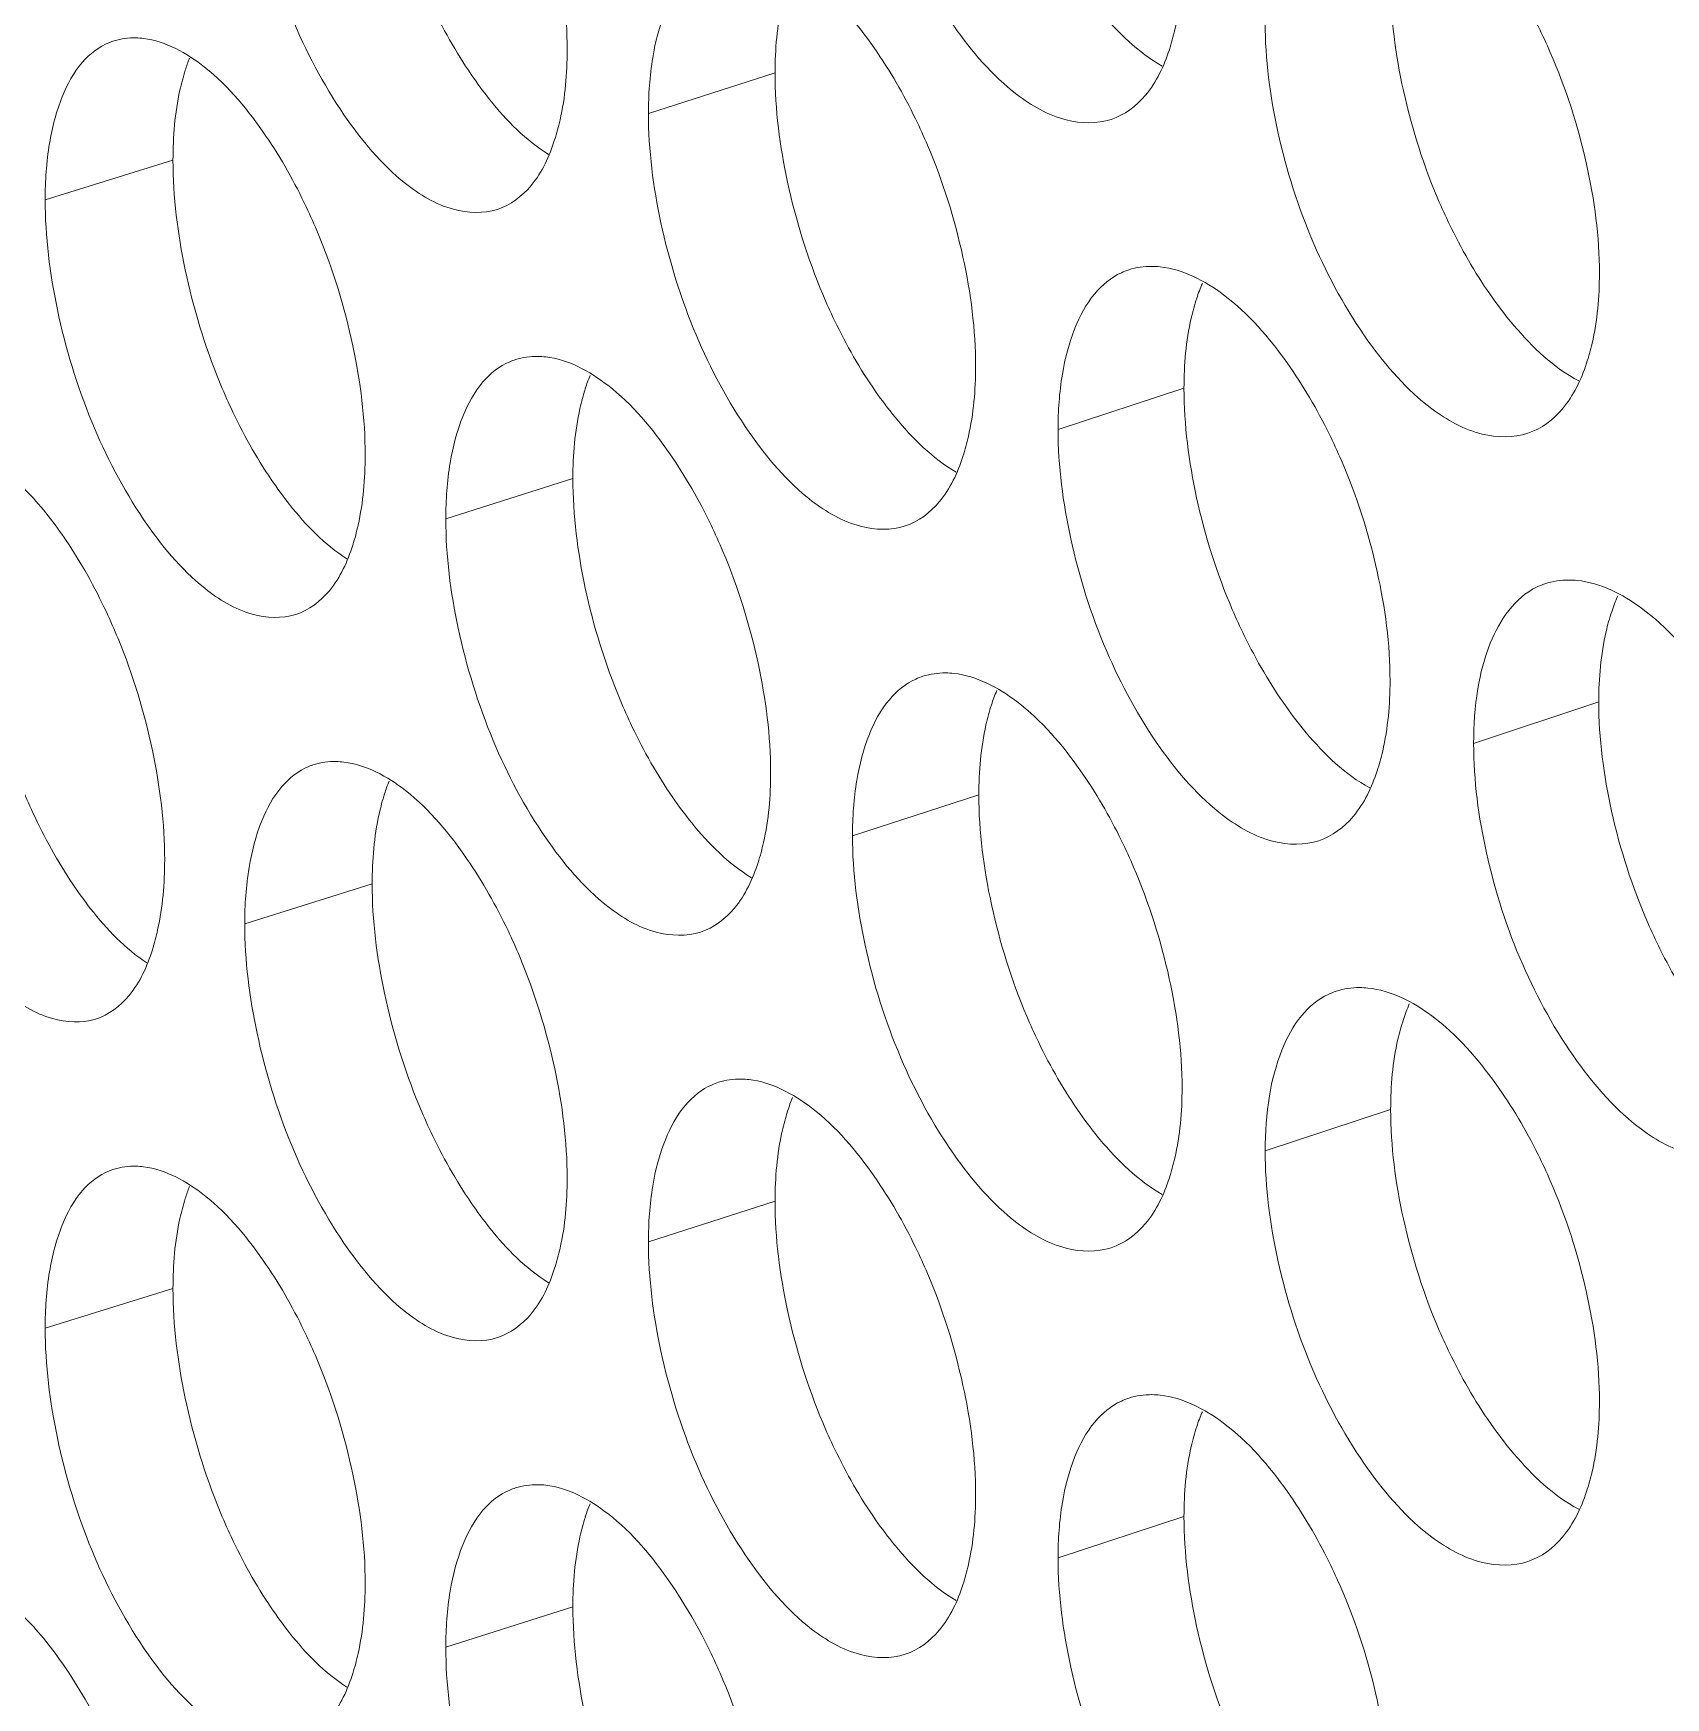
# Model space of a CAD drawing. Header units: millimetres. Extents: x 1177 to 4147, y 93 to 2194.
# Drawn here: x 2502.84 to 2514.23, y 1042.29 to 1053.9 of the extents above; entities that cross this region are included whole.
import ezdxf

# ---------------------------------------------------------------- set-up
doc = ezdxf.new("R2010")
doc.units = ezdxf.units.MM
doc.header["$LTSCALE"] = 0.1
doc.layers.get('0').update_dxf_attribs({"lineweight": 13})
doc.layers.add('标注', color=251, linetype='Continuous', lineweight=9)

# ---------------------------------------------------------------- blocks, each defined once
blk = doc.blocks.new('02')
at = {"layer": '标注'}
for p, q in [((4352.008, 1096.45), (4350.746, 1096.045)), ((4346.007, 1095.579), (4344.733, 1095.183)), ((4346.007, 1095.579), (4344.733, 1095.183)), ((4356.084, 1093.305), (4354.829, 1092.894)), ((4349.993, 1092.405), (4348.726, 1092.003)), ((4349.993, 1092.405), (4348.726, 1092.003)), ((4360.218, 1090.179), (4358.971, 1089.762)), ((4354.039, 1089.25), (4352.78, 1088.842)), ((4354.039, 1089.25), (4352.78, 1088.842)), ((4347.992, 1088.365), (4346.722, 1087.966)), ((4358.144, 1086.114), (4356.893, 1085.701)), ((4358.144, 1086.114), (4356.893, 1085.701)), ((4352.008, 1085.2), (4350.746, 1084.795)), ((4346.007, 1084.329), (4344.733, 1083.933)), ((4356.084, 1082.055), (4354.829, 1081.644)), ((4349.993, 1081.155), (4348.726, 1080.753))]:
    blk.add_line(p, q, dxfattribs=at)
for centre, radius, start, end in [((4345.609, 1096.165), 0.633, 107.3212, 111.9576), ((4345.609, 1096.165), 0.633, 107.3212, 111.9576), ((4347.904, 1095.914), 1.862, 158.5276, 162.4554), ((4347.904, 1095.914), 1.862, 158.5276, 162.4554), ((4355.745, 1093.84), 0.68, 108.1838, 114.818), ((4349.619, 1092.971), 0.651, 107.6638, 113.1281), ((4349.619, 1092.971), 0.651, 107.6638, 113.1281), ((4351.866, 1092.741), 1.837, 157.8589, 162.2429), ((4351.866, 1092.741), 1.837, 157.8589, 162.2429), ((4359.904, 1090.693), 0.699, 108.5345, 115.9025), ((4353.688, 1089.795), 0.67, 108.0096, 114.2633), ((4353.688, 1089.795), 0.67, 108.0096, 114.2633), ((4355.89, 1089.588), 1.814, 157.2003, 162.034), ((4355.89, 1089.588), 1.814, 157.2003, 162.034), ((4347.607, 1088.941), 0.642, 107.4921, 112.5473), ((4349.877, 1088.7), 1.849, 158.192, 162.3487), ((4357.817, 1086.639), 0.689, 108.3587, 115.3644), ((4357.817, 1086.639), 0.689, 108.3587, 115.3644), ((4351.646, 1085.756), 0.661, 107.8363, 113.7), ((4353.87, 1085.537), 1.825, 157.5283, 162.138), ((4345.609, 1084.915), 0.633, 107.3212, 111.9576), ((4347.904, 1084.664), 1.862, 158.5276, 162.4554), ((4355.745, 1082.59), 0.68, 108.1838, 114.818), ((4349.619, 1081.721), 0.651, 107.6638, 113.1281), ((4351.866, 1081.491), 1.837, 157.8589, 162.2429)]:
    blk.add_arc(centre, radius, start, end, dxfattribs=at)
for points, knots in [([(4352.78, 1100.092), (4352.78, 1099.726), (4352.879, 1098.97), (4353.217, 1097.892), (4353.725, 1096.948), (4354.173, 1096.423), (4354.418, 1096.235)], [0, 0, 0, 0, 0.255445, 0.527438, 0.784592, 1, 1, 1, 1]), ([(4346.722, 1099.216), (4346.722, 1098.849), (4346.819, 1098.093), (4347.149, 1097.013), (4347.646, 1096.066), (4348.084, 1095.537), (4348.324, 1095.347)], [0, 0, 0, 0, 0.256026, 0.528509, 0.78559, 1, 1, 1, 1]), ([(4349.936, 1096.678), (4349.936, 1097.044), (4349.838, 1097.8), (4349.614, 1098.525), (4349.463, 1098.885)], [0, 0, 0, 0, 0.48436, 1, 1, 1, 1]), ([(4351.381, 1097.611), (4351.278, 1097.566), (4351.081, 1097.405), (4350.888, 1097.043), (4350.769, 1096.577), (4350.746, 1096.231), (4350.746, 1096.045)], [0, 0, 0, 0, 0.1898, 0.414696, 0.684955, 1, 1, 1, 1]), ([(4352.996, 1096.698), (4352.819, 1096.951), (4352.475, 1097.366), (4351.975, 1097.636), (4351.749, 1097.662)], [0, 0, 0, 0, 0.575082, 1, 1, 1, 1]), ([(4359.735, 1096.653), (4359.697, 1096.741), (4359.541, 1097.076), (4359.352, 1097.397), (4359.192, 1097.619)], [0, 0, 0, 0, 0.259679, 1, 1, 1, 1]), ([(4355.938, 1096.681), (4355.959, 1096.746), (4356.039, 1097.038), (4356.065, 1097.343), (4356.065, 1097.577)], [0, 0, 0, 0, 0.226657, 1, 1, 1, 1]), ([(4348.46, 1097.405), (4348.496, 1097.317), (4348.645, 1096.98), (4348.826, 1096.658), (4348.98, 1096.433)], [0, 0, 0, 0, 0.260232, 1, 1, 1, 1]), ([(4352.133, 1097.347), (4352.112, 1097.282), (4352.034, 1096.989), (4352.008, 1096.684), (4352.008, 1096.45)], [0, 0, 0, 0, 0.226307, 1, 1, 1, 1]), ([(4355.048, 1097.325), (4355.111, 1097.236), (4355.343, 1096.931), (4355.627, 1096.654), (4355.867, 1096.517)], [0, 0, 0, 0, 0.282202, 1, 1, 1, 1]), ([(4358.144, 1097.364), (4358.144, 1096.998), (4358.244, 1096.243), (4358.474, 1095.519), (4358.629, 1095.161)], [0, 0, 0, 0, 0.484339, 1, 1, 1, 1]), ([(4356.893, 1096.951), (4356.893, 1096.585), (4356.993, 1095.829), (4357.336, 1094.751), (4357.852, 1093.809), (4358.306, 1093.287), (4358.554, 1093.101)], [0, 0, 0, 0, 0.255058, 0.526721, 0.783925, 1, 1, 1, 1]), ([(4345.714, 1096.793), (4345.689, 1096.796), (4345.59, 1096.804), (4345.49, 1096.791), (4345.421, 1096.769)], [0, 0, 0, 0, 0.259055, 1, 1, 1, 1]), ([(4345.714, 1096.793), (4345.689, 1096.796), (4345.59, 1096.804), (4345.49, 1096.791), (4345.421, 1096.769)], [0, 0, 0, 0, 0.259055, 1, 1, 1, 1]), ([(4346.933, 1095.82), (4346.761, 1096.073), (4346.426, 1096.489), (4345.936, 1096.765), (4345.714, 1096.793)], [0, 0, 0, 0, 0.577332, 1, 1, 1, 1]), ([(4346.933, 1095.82), (4346.761, 1096.073), (4346.426, 1096.489), (4345.936, 1096.765), (4345.714, 1096.793)], [0, 0, 0, 0, 0.577332, 1, 1, 1, 1]), ([(4345.373, 1096.752), (4345.27, 1096.71), (4345.069, 1096.554), (4344.876, 1096.191), (4344.756, 1095.722), (4344.733, 1095.371), (4344.733, 1095.183)], [0, 0, 0, 0, 0.187225, 0.410841, 0.682034, 1, 1, 1, 1]), ([(4345.373, 1096.752), (4345.27, 1096.71), (4345.069, 1096.554), (4344.876, 1096.191), (4344.756, 1095.722), (4344.733, 1095.371), (4344.733, 1095.183)], [0, 0, 0, 0, 0.187225, 0.410841, 0.682034, 1, 1, 1, 1]), ([(4349.811, 1095.782), (4349.832, 1095.847), (4349.911, 1096.139), (4349.936, 1096.444), (4349.936, 1096.678)], [0, 0, 0, 0, 0.226242, 1, 1, 1, 1]), ([(4353.528, 1095.728), (4353.49, 1095.816), (4353.338, 1096.152), (4353.153, 1096.474), (4352.996, 1096.698)], [0, 0, 0, 0, 0.259945, 1, 1, 1, 1]), ([(4355.359, 1095.986), (4355.492, 1096.029), (4355.754, 1096.229), (4355.884, 1096.519), (4355.938, 1096.681)], [0, 0, 0, 0, 0.449251, 1, 1, 1, 1]), ([(4360.225, 1094.451), (4360.225, 1094.817), (4360.123, 1095.572), (4359.891, 1096.296), (4359.735, 1096.653)], [0, 0, 0, 0, 0.484165, 1, 1, 1, 1]), ([(4346.129, 1096.475), (4346.108, 1096.41), (4346.031, 1096.117), (4346.007, 1095.813), (4346.007, 1095.579)], [0, 0, 0, 0, 0.225897, 1, 1, 1, 1]), ([(4346.129, 1096.475), (4346.108, 1096.41), (4346.031, 1096.117), (4346.007, 1095.813), (4346.007, 1095.579)], [0, 0, 0, 0, 0.225897, 1, 1, 1, 1]), ([(4352.008, 1096.45), (4352.008, 1096.084), (4352.107, 1095.328), (4352.332, 1094.602), (4352.483, 1094.243)], [0, 0, 0, 0, 0.484455, 1, 1, 1, 1]), ([(4348.98, 1096.433), (4349.038, 1096.347), (4349.258, 1096.049), (4349.523, 1095.778), (4349.749, 1095.637)], [0, 0, 0, 0, 0.281347, 1, 1, 1, 1]), ([(4354.418, 1096.235), (4354.565, 1096.123), (4354.861, 1095.949), (4355.217, 1095.939), (4355.359, 1095.986)], [0, 0, 0, 0, 0.552376, 1, 1, 1, 1]), ([(4350.746, 1096.045), (4350.746, 1095.679), (4350.844, 1094.923), (4351.18, 1093.844), (4351.684, 1092.899), (4352.128, 1092.373), (4352.372, 1092.184)], [0, 0, 0, 0, 0.255639, 0.527795, 0.784925, 1, 1, 1, 1]), ([(4347.454, 1094.846), (4347.417, 1094.934), (4347.268, 1095.271), (4347.087, 1095.595), (4346.933, 1095.82)], [0, 0, 0, 0, 0.260211, 1, 1, 1, 1]), ([(4347.454, 1094.846), (4347.417, 1094.934), (4347.268, 1095.271), (4347.087, 1095.595), (4346.933, 1095.82)], [0, 0, 0, 0, 0.260211, 1, 1, 1, 1]), ([(4349.24, 1095.089), (4349.371, 1095.131), (4349.632, 1095.331), (4349.759, 1095.62), (4349.811, 1095.782)], [0, 0, 0, 0, 0.446528, 1, 1, 1, 1]), ([(4354.007, 1093.523), (4354.007, 1093.889), (4353.908, 1094.644), (4353.68, 1095.369), (4353.528, 1095.728)], [0, 0, 0, 0, 0.484282, 1, 1, 1, 1]), ([(4346.007, 1095.579), (4346.007, 1095.212), (4346.102, 1094.456), (4346.323, 1093.729), (4346.471, 1093.368)], [0, 0, 0, 0, 0.484571, 1, 1, 1, 1]), ([(4346.007, 1095.579), (4346.007, 1095.212), (4346.102, 1094.456), (4346.323, 1093.729), (4346.471, 1093.368)], [0, 0, 0, 0, 0.484571, 1, 1, 1, 1]), ([(4348.324, 1095.347), (4348.466, 1095.235), (4348.753, 1095.06), (4349.101, 1095.045), (4349.24, 1095.089)], [0, 0, 0, 0, 0.554103, 1, 1, 1, 1]), ([(4344.733, 1095.183), (4344.733, 1094.817), (4344.829, 1094.06), (4345.156, 1092.979), (4345.649, 1092.032), (4346.084, 1091.502), (4346.323, 1091.311)], [0, 0, 0, 0, 0.256219, 0.528865, 0.785923, 1, 1, 1, 1]), ([(4344.733, 1095.183), (4344.733, 1094.817), (4344.829, 1094.06), (4345.156, 1092.979), (4345.649, 1092.032), (4346.084, 1091.502), (4346.323, 1091.311)], [0, 0, 0, 0, 0.256219, 0.528865, 0.785923, 1, 1, 1, 1]), ([(4358.629, 1095.161), (4358.667, 1095.073), (4358.821, 1094.737), (4359.009, 1094.417), (4359.168, 1094.194)], [0, 0, 0, 0, 0.259789, 1, 1, 1, 1]), ([(4347.923, 1092.638), (4347.923, 1093.004), (4347.825, 1093.759), (4347.603, 1094.486), (4347.454, 1094.846)], [0, 0, 0, 0, 0.484398, 1, 1, 1, 1]), ([(4347.923, 1092.638), (4347.923, 1093.004), (4347.825, 1093.759), (4347.603, 1094.486), (4347.454, 1094.846)], [0, 0, 0, 0, 0.484398, 1, 1, 1, 1]), ([(4355.46, 1094.457), (4355.358, 1094.409), (4355.162, 1094.246), (4354.971, 1093.885), (4354.852, 1093.421), (4354.829, 1093.078), (4354.829, 1092.894)], [0, 0, 0, 0, 0.191473, 0.417182, 0.686837, 1, 1, 1, 1]), ([(4355.847, 1094.516), (4355.82, 1094.519), (4355.714, 1094.525), (4355.608, 1094.51), (4355.533, 1094.486)], [0, 0, 0, 0, 0.258853, 1, 1, 1, 1]), ([(4357.112, 1093.557), (4356.932, 1093.81), (4356.581, 1094.225), (4356.076, 1094.491), (4355.847, 1094.516)], [0, 0, 0, 0, 0.573616, 1, 1, 1, 1]), ([(4360.096, 1093.554), (4360.118, 1093.619), (4360.198, 1093.912), (4360.225, 1094.217), (4360.225, 1094.451)], [0, 0, 0, 0, 0.226935, 1, 1, 1, 1]), ([(4352.483, 1094.243), (4352.52, 1094.155), (4352.671, 1093.819), (4352.855, 1093.497), (4353.01, 1093.273)], [0, 0, 0, 0, 0.260055, 1, 1, 1, 1]), ([(4356.211, 1094.202), (4356.189, 1094.137), (4356.11, 1093.844), (4356.084, 1093.539), (4356.084, 1093.305)], [0, 0, 0, 0, 0.226582, 1, 1, 1, 1]), ([(4359.168, 1094.194), (4359.233, 1094.104), (4359.473, 1093.792), (4359.769, 1093.512), (4360.019, 1093.378)], [0, 0, 0, 0, 0.282708, 1, 1, 1, 1]), ([(4349.722, 1093.618), (4349.696, 1093.621), (4349.595, 1093.628), (4349.493, 1093.614), (4349.421, 1093.592)], [0, 0, 0, 0, 0.258969, 1, 1, 1, 1]), ([(4349.722, 1093.618), (4349.696, 1093.621), (4349.595, 1093.628), (4349.493, 1093.614), (4349.421, 1093.592)], [0, 0, 0, 0, 0.258969, 1, 1, 1, 1]), ([(4349.363, 1093.57), (4349.26, 1093.526), (4349.062, 1093.366), (4348.869, 1093.005), (4348.75, 1092.537), (4348.726, 1092.19), (4348.726, 1092.003)], [0, 0, 0, 0, 0.188951, 0.413428, 0.683995, 1, 1, 1, 1]), ([(4349.363, 1093.57), (4349.26, 1093.526), (4349.062, 1093.366), (4348.869, 1093.005), (4348.75, 1092.537), (4348.726, 1092.19), (4348.726, 1092.003)], [0, 0, 0, 0, 0.188951, 0.413428, 0.683995, 1, 1, 1, 1]), ([(4350.96, 1092.651), (4350.785, 1092.903), (4350.444, 1093.319), (4349.948, 1093.591), (4349.722, 1093.618)], [0, 0, 0, 0, 0.575826, 1, 1, 1, 1]), ([(4350.96, 1092.651), (4350.785, 1092.903), (4350.444, 1093.319), (4349.948, 1093.591), (4349.722, 1093.618)], [0, 0, 0, 0, 0.575826, 1, 1, 1, 1]), ([(4353.881, 1092.626), (4353.902, 1092.691), (4353.981, 1092.984), (4354.007, 1093.289), (4354.007, 1093.523)], [0, 0, 0, 0, 0.226518, 1, 1, 1, 1]), ([(4357.651, 1092.59), (4357.613, 1092.678), (4357.458, 1093.013), (4357.271, 1093.334), (4357.112, 1093.557)], [0, 0, 0, 0, 0.259768, 1, 1, 1, 1]), ([(4359.513, 1092.857), (4359.646, 1092.902), (4359.909, 1093.102), (4360.042, 1093.392), (4360.096, 1093.554)], [0, 0, 0, 0, 0.451001, 1, 1, 1, 1]), ([(4346.471, 1093.368), (4346.507, 1093.28), (4346.655, 1092.943), (4346.834, 1092.62), (4346.987, 1092.395)], [0, 0, 0, 0, 0.26032, 1, 1, 1, 1]), ([(4346.471, 1093.368), (4346.507, 1093.28), (4346.655, 1092.943), (4346.834, 1092.62), (4346.987, 1092.395)], [0, 0, 0, 0, 0.26032, 1, 1, 1, 1]), ([(4350.117, 1093.302), (4350.096, 1093.236), (4350.018, 1092.944), (4349.993, 1092.639), (4349.993, 1092.405)], [0, 0, 0, 0, 0.226169, 1, 1, 1, 1]), ([(4350.117, 1093.302), (4350.096, 1093.236), (4350.018, 1092.944), (4349.993, 1092.639), (4349.993, 1092.405)], [0, 0, 0, 0, 0.226169, 1, 1, 1, 1]), ([(4356.084, 1093.305), (4356.084, 1092.939), (4356.183, 1092.183), (4356.412, 1091.458), (4356.565, 1091.1)], [0, 0, 0, 0, 0.484378, 1, 1, 1, 1]), ([(4353.01, 1093.273), (4353.072, 1093.185), (4353.3, 1092.882), (4353.577, 1092.607), (4353.813, 1092.468)], [0, 0, 0, 0, 0.28193, 1, 1, 1, 1]), ([(4358.554, 1093.101), (4358.704, 1092.989), (4359.007, 1092.816), (4359.369, 1092.809), (4359.513, 1092.857)], [0, 0, 0, 0, 0.551276, 1, 1, 1, 1]), ([(4354.829, 1092.894), (4354.829, 1092.528), (4354.929, 1091.772), (4355.269, 1090.694), (4355.781, 1089.751), (4356.232, 1089.228), (4356.479, 1089.041)], [0, 0, 0, 0, 0.255252, 0.52708, 0.784259, 1, 1, 1, 1]), ([(4344.942, 1091.787), (4344.829, 1091.955), (4344.599, 1092.252), (4344.213, 1092.593), (4343.82, 1092.776), (4343.554, 1092.774), (4343.443, 1092.74)], [0, 0, 0, 0, 0.323685, 0.595295, 0.814917, 1, 1, 1, 1]), ([(4347.799, 1091.742), (4347.82, 1091.807), (4347.897, 1092.099), (4347.923, 1092.404), (4347.923, 1092.638)], [0, 0, 0, 0, 0.226105, 1, 1, 1, 1]), ([(4347.799, 1091.742), (4347.82, 1091.807), (4347.897, 1092.099), (4347.923, 1092.404), (4347.923, 1092.638)], [0, 0, 0, 0, 0.226105, 1, 1, 1, 1]), ([(4351.488, 1091.679), (4351.451, 1091.767), (4351.299, 1092.104), (4351.116, 1092.426), (4350.96, 1092.651)], [0, 0, 0, 0, 0.260034, 1, 1, 1, 1]), ([(4351.488, 1091.679), (4351.451, 1091.767), (4351.299, 1092.104), (4351.116, 1092.426), (4350.96, 1092.651)], [0, 0, 0, 0, 0.260034, 1, 1, 1, 1]), ([(4353.305, 1091.932), (4353.437, 1091.975), (4353.698, 1092.175), (4353.828, 1092.464), (4353.881, 1092.626)], [0, 0, 0, 0, 0.448356, 1, 1, 1, 1]), ([(4358.138, 1090.387), (4358.138, 1090.753), (4358.037, 1091.508), (4357.806, 1092.232), (4357.651, 1092.59)], [0, 0, 0, 0, 0.484204, 1, 1, 1, 1]), ([(4346.987, 1092.395), (4347.044, 1092.31), (4347.259, 1092.015), (4347.519, 1091.746), (4347.74, 1091.604)], [0, 0, 0, 0, 0.281036, 1, 1, 1, 1]), ([(4346.987, 1092.395), (4347.044, 1092.31), (4347.259, 1092.015), (4347.519, 1091.746), (4347.74, 1091.604)], [0, 0, 0, 0, 0.281036, 1, 1, 1, 1]), ([(4349.993, 1092.405), (4349.993, 1092.039), (4350.09, 1091.283), (4350.314, 1090.556), (4350.464, 1090.197)], [0, 0, 0, 0, 0.484494, 1, 1, 1, 1]), ([(4349.993, 1092.405), (4349.993, 1092.039), (4350.09, 1091.283), (4350.314, 1090.556), (4350.464, 1090.197)], [0, 0, 0, 0, 0.484494, 1, 1, 1, 1]), ([(4352.372, 1092.184), (4352.517, 1092.072), (4352.81, 1091.898), (4353.164, 1091.886), (4353.305, 1091.932)], [0, 0, 0, 0, 0.552941, 1, 1, 1, 1]), ([(4348.726, 1092.003), (4348.726, 1091.637), (4348.824, 1090.881), (4349.157, 1089.801), (4349.657, 1088.855), (4350.098, 1088.328), (4350.341, 1088.138)], [0, 0, 0, 0, 0.255833, 0.528153, 0.785258, 1, 1, 1, 1]), ([(4348.726, 1092.003), (4348.726, 1091.637), (4348.824, 1090.881), (4349.157, 1089.801), (4349.657, 1088.855), (4350.098, 1088.328), (4350.341, 1088.138)], [0, 0, 0, 0, 0.255833, 0.528153, 0.785258, 1, 1, 1, 1]), ([(4345.459, 1090.811), (4345.422, 1090.9), (4345.274, 1091.237), (4345.095, 1091.561), (4344.942, 1091.787)], [0, 0, 0, 0, 0.260299, 1, 1, 1, 1]), ([(4347.23, 1091.05), (4347.361, 1091.091), (4347.621, 1091.291), (4347.747, 1091.58), (4347.799, 1091.742)], [0, 0, 0, 0, 0.445594, 1, 1, 1, 1]), ([(4347.23, 1091.05), (4347.361, 1091.091), (4347.621, 1091.291), (4347.747, 1091.58), (4347.799, 1091.742)], [0, 0, 0, 0, 0.445594, 1, 1, 1, 1]), ([(4351.964, 1089.473), (4351.964, 1089.839), (4351.866, 1090.595), (4351.639, 1091.32), (4351.488, 1091.679)], [0, 0, 0, 0, 0.484321, 1, 1, 1, 1]), ([(4351.964, 1089.473), (4351.964, 1089.839), (4351.866, 1090.595), (4351.639, 1091.32), (4351.488, 1091.679)], [0, 0, 0, 0, 0.484321, 1, 1, 1, 1]), ([(4346.323, 1091.311), (4346.463, 1091.199), (4346.747, 1091.024), (4347.092, 1091.006), (4347.23, 1091.05)], [0, 0, 0, 0, 0.554701, 1, 1, 1, 1]), ([(4346.323, 1091.311), (4346.463, 1091.199), (4346.747, 1091.024), (4347.092, 1091.006), (4347.23, 1091.05)], [0, 0, 0, 0, 0.554701, 1, 1, 1, 1]), ([(4359.598, 1091.322), (4359.381, 1091.216), (4359.133, 1090.846), (4358.996, 1090.287), (4358.971, 1089.944), (4358.971, 1089.762)], [0, 0, 0, 0, 0.415426, 0.686428, 1, 1, 1, 1]), ([(4360.004, 1091.389), (4359.976, 1091.392), (4359.867, 1091.397), (4359.758, 1091.381), (4359.681, 1091.356)], [0, 0, 0, 0, 0.258783, 1, 1, 1, 1]), ([(4361.287, 1090.436), (4361.104, 1090.688), (4360.746, 1091.103), (4360.235, 1091.365), (4360.004, 1091.389)], [0, 0, 0, 0, 0.572175, 1, 1, 1, 1]), ([(4356.565, 1091.1), (4356.603, 1091.012), (4356.757, 1090.676), (4356.943, 1090.355), (4357.101, 1090.132)], [0, 0, 0, 0, 0.259878, 1, 1, 1, 1]), ([(4360.347, 1091.077), (4360.325, 1091.012), (4360.245, 1090.719), (4360.218, 1090.413), (4360.218, 1090.179)], [0, 0, 0, 0, 0.22686, 1, 1, 1, 1]), ([(4345.924, 1088.602), (4345.924, 1088.968), (4345.828, 1089.724), (4345.607, 1090.451), (4345.459, 1090.811)], [0, 0, 0, 0, 0.484437, 1, 1, 1, 1]), ([(4353.413, 1090.406), (4353.311, 1090.36), (4353.114, 1090.198), (4352.922, 1089.837), (4352.804, 1089.372), (4352.78, 1089.027), (4352.78, 1088.842)], [0, 0, 0, 0, 0.190641, 0.415947, 0.685903, 1, 1, 1, 1]), ([(4353.413, 1090.406), (4353.311, 1090.36), (4353.114, 1090.198), (4352.922, 1089.837), (4352.804, 1089.372), (4352.78, 1089.027), (4352.78, 1088.842)], [0, 0, 0, 0, 0.190641, 0.415947, 0.685903, 1, 1, 1, 1]), ([(4353.791, 1090.462), (4353.764, 1090.465), (4353.66, 1090.471), (4353.554, 1090.457), (4353.481, 1090.433)], [0, 0, 0, 0, 0.25889, 1, 1, 1, 1]), ([(4353.791, 1090.462), (4353.764, 1090.465), (4353.66, 1090.471), (4353.554, 1090.457), (4353.481, 1090.433)], [0, 0, 0, 0, 0.25889, 1, 1, 1, 1]), ([(4355.047, 1089.5), (4354.868, 1089.753), (4354.52, 1090.168), (4354.018, 1090.436), (4353.791, 1090.462)], [0, 0, 0, 0, 0.574346, 1, 1, 1, 1]), ([(4355.047, 1089.5), (4354.868, 1089.753), (4354.52, 1090.168), (4354.018, 1090.436), (4353.791, 1090.462)], [0, 0, 0, 0, 0.574346, 1, 1, 1, 1]), ([(4358.009, 1089.49), (4358.031, 1089.555), (4358.111, 1089.847), (4358.138, 1090.153), (4358.138, 1090.387)], [0, 0, 0, 0, 0.226796, 1, 1, 1, 1]), ([(4350.464, 1090.197), (4350.501, 1090.108), (4350.651, 1089.772), (4350.833, 1089.45), (4350.988, 1089.226)], [0, 0, 0, 0, 0.260144, 1, 1, 1, 1]), ([(4350.464, 1090.197), (4350.501, 1090.108), (4350.651, 1089.772), (4350.833, 1089.45), (4350.988, 1089.226)], [0, 0, 0, 0, 0.260144, 1, 1, 1, 1]), ([(4354.165, 1090.147), (4354.143, 1090.082), (4354.065, 1089.789), (4354.039, 1089.484), (4354.039, 1089.25)], [0, 0, 0, 0, 0.226444, 1, 1, 1, 1]), ([(4354.165, 1090.147), (4354.143, 1090.082), (4354.065, 1089.789), (4354.039, 1089.484), (4354.039, 1089.25)], [0, 0, 0, 0, 0.226444, 1, 1, 1, 1]), ([(4360.218, 1090.179), (4360.218, 1089.813), (4360.319, 1089.057), (4360.551, 1088.334), (4360.707, 1087.976)], [0, 0, 0, 0, 0.484301, 1, 1, 1, 1]), ([(4357.101, 1090.132), (4357.164, 1090.043), (4357.401, 1089.734), (4357.691, 1089.455), (4357.935, 1089.32)], [0, 0, 0, 0, 0.282461, 1, 1, 1, 1]), ([(4358.971, 1089.762), (4358.971, 1089.396), (4359.072, 1088.64), (4359.418, 1087.563), (4359.938, 1086.623), (4360.395, 1086.102), (4360.644, 1085.917)], [0, 0, 0, 0, 0.254863, 0.526363, 0.783591, 1, 1, 1, 1]), ([(4347.36, 1089.534), (4347.258, 1089.491), (4347.058, 1089.333), (4346.865, 1088.971), (4346.746, 1088.502), (4346.722, 1088.153), (4346.722, 1087.966)], [0, 0, 0, 0, 0.188092, 0.412143, 0.683021, 1, 1, 1, 1]), ([(4347.711, 1089.578), (4347.685, 1089.581), (4347.585, 1089.588), (4347.484, 1089.575), (4347.414, 1089.553)], [0, 0, 0, 0, 0.259011, 1, 1, 1, 1]), ([(4348.939, 1088.608), (4348.766, 1088.861), (4348.428, 1089.277), (4347.935, 1089.551), (4347.711, 1089.578)], [0, 0, 0, 0, 0.576575, 1, 1, 1, 1]), ([(4355.582, 1088.531), (4355.544, 1088.619), (4355.391, 1088.955), (4355.204, 1089.277), (4355.047, 1089.5)], [0, 0, 0, 0, 0.259857, 1, 1, 1, 1]), ([(4355.582, 1088.531), (4355.544, 1088.619), (4355.391, 1088.955), (4355.204, 1089.277), (4355.047, 1089.5)], [0, 0, 0, 0, 0.259857, 1, 1, 1, 1]), ([(4357.429, 1088.794), (4357.562, 1088.838), (4357.824, 1089.038), (4357.956, 1089.328), (4358.009, 1089.49)], [0, 0, 0, 0, 0.450132, 1, 1, 1, 1]), ([(4344.496, 1089.336), (4344.532, 1089.248), (4344.679, 1088.911), (4344.857, 1088.587), (4345.008, 1088.361)], [0, 0, 0, 0, 0.260408, 1, 1, 1, 1]), ([(4351.839, 1088.577), (4351.86, 1088.642), (4351.939, 1088.934), (4351.964, 1089.239), (4351.964, 1089.473)], [0, 0, 0, 0, 0.22638, 1, 1, 1, 1]), ([(4351.839, 1088.577), (4351.86, 1088.642), (4351.939, 1088.934), (4351.964, 1089.239), (4351.964, 1089.473)], [0, 0, 0, 0, 0.22638, 1, 1, 1, 1]), ([(4348.115, 1089.261), (4348.095, 1089.196), (4348.017, 1088.903), (4347.992, 1088.598), (4347.992, 1088.365)], [0, 0, 0, 0, 0.226033, 1, 1, 1, 1]), ([(4350.988, 1089.226), (4351.048, 1089.139), (4351.271, 1088.838), (4351.543, 1088.565), (4351.774, 1088.425)], [0, 0, 0, 0, 0.281645, 1, 1, 1, 1]), ([(4350.988, 1089.226), (4351.048, 1089.139), (4351.271, 1088.838), (4351.543, 1088.565), (4351.774, 1088.425)], [0, 0, 0, 0, 0.281645, 1, 1, 1, 1]), ([(4354.039, 1089.25), (4354.039, 1088.884), (4354.138, 1088.128), (4354.365, 1087.403), (4354.517, 1087.044)], [0, 0, 0, 0, 0.484416, 1, 1, 1, 1]), ([(4354.039, 1089.25), (4354.039, 1088.884), (4354.138, 1088.128), (4354.365, 1087.403), (4354.517, 1087.044)], [0, 0, 0, 0, 0.484416, 1, 1, 1, 1]), ([(4356.479, 1089.041), (4356.627, 1088.929), (4356.927, 1088.755), (4357.286, 1088.747), (4357.429, 1088.794)], [0, 0, 0, 0, 0.551821, 1, 1, 1, 1]), ([(4352.78, 1088.842), (4352.78, 1088.476), (4352.879, 1087.72), (4353.217, 1086.642), (4353.725, 1085.698), (4354.173, 1085.173), (4354.418, 1084.985)], [0, 0, 0, 0, 0.255445, 0.527438, 0.784592, 1, 1, 1, 1]), ([(4352.78, 1088.842), (4352.78, 1088.476), (4352.879, 1087.72), (4353.217, 1086.642), (4353.725, 1085.698), (4354.173, 1085.173), (4354.418, 1084.985)], [0, 0, 0, 0, 0.255445, 0.527438, 0.784592, 1, 1, 1, 1]), ([(4345.802, 1087.707), (4345.822, 1087.772), (4345.899, 1088.064), (4345.924, 1088.368), (4345.924, 1088.602)], [0, 0, 0, 0, 0.225969, 1, 1, 1, 1]), ([(4349.463, 1087.635), (4349.427, 1087.724), (4349.276, 1088.06), (4349.094, 1088.383), (4348.939, 1088.608)], [0, 0, 0, 0, 0.260123, 1, 1, 1, 1]), ([(4351.265, 1087.883), (4351.396, 1087.925), (4351.657, 1088.125), (4351.786, 1088.414), (4351.839, 1088.577)], [0, 0, 0, 0, 0.447449, 1, 1, 1, 1]), ([(4351.265, 1087.883), (4351.396, 1087.925), (4351.657, 1088.125), (4351.786, 1088.414), (4351.839, 1088.577)], [0, 0, 0, 0, 0.447449, 1, 1, 1, 1]), ([(4356.065, 1086.327), (4356.065, 1086.693), (4355.965, 1087.449), (4355.735, 1088.173), (4355.582, 1088.531)], [0, 0, 0, 0, 0.484243, 1, 1, 1, 1]), ([(4356.065, 1086.327), (4356.065, 1086.693), (4355.965, 1087.449), (4355.735, 1088.173), (4355.582, 1088.531)], [0, 0, 0, 0, 0.484243, 1, 1, 1, 1]), ([(4345.008, 1088.361), (4345.065, 1088.277), (4345.275, 1087.986), (4345.529, 1087.718), (4345.746, 1087.576)], [0, 0, 0, 0, 0.280712, 1, 1, 1, 1]), ([(4347.992, 1088.365), (4347.992, 1087.998), (4348.089, 1087.242), (4348.311, 1086.515), (4348.46, 1086.155)], [0, 0, 0, 0, 0.484532, 1, 1, 1, 1]), ([(4350.341, 1088.138), (4350.484, 1088.026), (4350.774, 1087.852), (4351.125, 1087.838), (4351.265, 1087.883)], [0, 0, 0, 0, 0.553517, 1, 1, 1, 1]), ([(4350.341, 1088.138), (4350.484, 1088.026), (4350.774, 1087.852), (4351.125, 1087.838), (4351.265, 1087.883)], [0, 0, 0, 0, 0.553517, 1, 1, 1, 1]), ([(4346.722, 1087.966), (4346.722, 1087.599), (4346.819, 1086.843), (4347.149, 1085.763), (4347.646, 1084.816), (4348.084, 1084.287), (4348.324, 1084.097)], [0, 0, 0, 0, 0.256026, 0.528509, 0.78559, 1, 1, 1, 1]), ([(4360.707, 1087.976), (4360.745, 1087.888), (4360.901, 1087.553), (4361.09, 1087.233), (4361.249, 1087.011)], [0, 0, 0, 0, 0.2597, 1, 1, 1, 1]), ([(4345.235, 1087.015), (4345.365, 1087.056), (4345.625, 1087.256), (4345.75, 1087.544), (4345.802, 1087.707)], [0, 0, 0, 0, 0.444646, 1, 1, 1, 1]), ([(4349.936, 1085.428), (4349.936, 1085.794), (4349.838, 1086.55), (4349.614, 1087.275), (4349.463, 1087.635)], [0, 0, 0, 0, 0.48436, 1, 1, 1, 1]), ([(4357.918, 1087.325), (4357.89, 1087.328), (4357.784, 1087.334), (4357.675, 1087.318), (4357.6, 1087.293)], [0, 0, 0, 0, 0.258817, 1, 1, 1, 1]), ([(4357.918, 1087.325), (4357.89, 1087.328), (4357.784, 1087.334), (4357.675, 1087.318), (4357.6, 1087.293)], [0, 0, 0, 0, 0.258817, 1, 1, 1, 1]), ([(4359.192, 1086.369), (4359.011, 1086.621), (4358.656, 1087.037), (4358.148, 1087.301), (4357.918, 1087.325)], [0, 0, 0, 0, 0.572892, 1, 1, 1, 1]), ([(4359.192, 1086.369), (4359.011, 1086.621), (4358.656, 1087.037), (4358.148, 1087.301), (4357.918, 1087.325)], [0, 0, 0, 0, 0.572892, 1, 1, 1, 1]), ([(4344.336, 1087.279), (4344.475, 1087.167), (4344.755, 1086.992), (4345.098, 1086.973), (4345.235, 1087.015)], [0, 0, 0, 0, 0.555309, 1, 1, 1, 1]), ([(4357.522, 1087.262), (4357.42, 1087.213), (4357.225, 1087.049), (4357.034, 1086.688), (4356.916, 1086.226), (4356.893, 1085.884), (4356.893, 1085.701)], [0, 0, 0, 0, 0.192296, 0.418401, 0.687759, 1, 1, 1, 1]), ([(4357.522, 1087.262), (4357.42, 1087.213), (4357.225, 1087.049), (4357.034, 1086.688), (4356.916, 1086.226), (4356.893, 1085.884), (4356.893, 1085.701)], [0, 0, 0, 0, 0.192296, 0.418401, 0.687759, 1, 1, 1, 1]), ([(4354.517, 1087.044), (4354.554, 1086.956), (4354.707, 1086.62), (4354.891, 1086.299), (4355.048, 1086.075)], [0, 0, 0, 0, 0.259967, 1, 1, 1, 1]), ([(4354.517, 1087.044), (4354.554, 1086.956), (4354.707, 1086.62), (4354.891, 1086.299), (4355.048, 1086.075)], [0, 0, 0, 0, 0.259967, 1, 1, 1, 1]), ([(4358.272, 1087.012), (4358.25, 1086.947), (4358.17, 1086.654), (4358.144, 1086.349), (4358.144, 1086.114)], [0, 0, 0, 0, 0.226721, 1, 1, 1, 1]), ([(4358.272, 1087.012), (4358.25, 1086.947), (4358.17, 1086.654), (4358.144, 1086.349), (4358.144, 1086.114)], [0, 0, 0, 0, 0.226721, 1, 1, 1, 1]), ([(4351.381, 1086.361), (4351.278, 1086.316), (4351.081, 1086.155), (4350.888, 1085.793), (4350.769, 1085.327), (4350.746, 1084.981), (4350.746, 1084.795)], [0, 0, 0, 0, 0.1898, 0.414696, 0.684955, 1, 1, 1, 1]), ([(4351.749, 1086.412), (4351.723, 1086.415), (4351.62, 1086.422), (4351.516, 1086.408), (4351.444, 1086.385)], [0, 0, 0, 0, 0.258928, 1, 1, 1, 1]), ([(4352.996, 1085.448), (4352.819, 1085.701), (4352.475, 1086.116), (4351.975, 1086.386), (4351.749, 1086.412)], [0, 0, 0, 0, 0.575082, 1, 1, 1, 1]), ([(4355.938, 1085.431), (4355.959, 1085.496), (4356.039, 1085.788), (4356.065, 1086.093), (4356.065, 1086.327)], [0, 0, 0, 0, 0.226657, 1, 1, 1, 1]), ([(4355.938, 1085.431), (4355.959, 1085.496), (4356.039, 1085.788), (4356.065, 1086.093), (4356.065, 1086.327)], [0, 0, 0, 0, 0.226657, 1, 1, 1, 1]), ([(4359.735, 1085.403), (4359.697, 1085.491), (4359.541, 1085.826), (4359.352, 1086.147), (4359.192, 1086.369)], [0, 0, 0, 0, 0.259679, 1, 1, 1, 1]), ([(4359.735, 1085.403), (4359.697, 1085.491), (4359.541, 1085.826), (4359.352, 1086.147), (4359.192, 1086.369)], [0, 0, 0, 0, 0.259679, 1, 1, 1, 1]), ([(4348.46, 1086.155), (4348.496, 1086.067), (4348.645, 1085.73), (4348.826, 1085.408), (4348.98, 1085.183)], [0, 0, 0, 0, 0.260232, 1, 1, 1, 1]), ([(4352.133, 1086.097), (4352.112, 1086.032), (4352.034, 1085.739), (4352.008, 1085.434), (4352.008, 1085.2)], [0, 0, 0, 0, 0.226307, 1, 1, 1, 1]), ([(4355.048, 1086.075), (4355.111, 1085.986), (4355.343, 1085.681), (4355.627, 1085.404), (4355.867, 1085.267)], [0, 0, 0, 0, 0.282202, 1, 1, 1, 1]), ([(4355.048, 1086.075), (4355.111, 1085.986), (4355.343, 1085.681), (4355.627, 1085.404), (4355.867, 1085.267)], [0, 0, 0, 0, 0.282202, 1, 1, 1, 1]), ([(4358.144, 1086.114), (4358.144, 1085.748), (4358.244, 1084.993), (4358.474, 1084.269), (4358.629, 1083.911)], [0, 0, 0, 0, 0.484339, 1, 1, 1, 1]), ([(4358.144, 1086.114), (4358.144, 1085.748), (4358.244, 1084.993), (4358.474, 1084.269), (4358.629, 1083.911)], [0, 0, 0, 0, 0.484339, 1, 1, 1, 1]), ([(4360.644, 1085.917), (4360.796, 1085.804), (4361.102, 1085.632), (4361.467, 1085.627), (4361.612, 1085.676)], [0, 0, 0, 0, 0.550741, 1, 1, 1, 1]), ([(4356.893, 1085.701), (4356.893, 1085.335), (4356.993, 1084.579), (4357.336, 1083.501), (4357.852, 1082.559), (4358.306, 1082.037), (4358.554, 1081.851)], [0, 0, 0, 0, 0.255058, 0.526721, 0.783925, 1, 1, 1, 1]), ([(4356.893, 1085.701), (4356.893, 1085.335), (4356.993, 1084.579), (4357.336, 1083.501), (4357.852, 1082.559), (4358.306, 1082.037), (4358.554, 1081.851)], [0, 0, 0, 0, 0.255058, 0.526721, 0.783925, 1, 1, 1, 1]), ([(4345.373, 1085.502), (4345.27, 1085.46), (4345.069, 1085.304), (4344.876, 1084.941), (4344.756, 1084.472), (4344.733, 1084.121), (4344.733, 1083.933)], [0, 0, 0, 0, 0.187225, 0.410841, 0.682034, 1, 1, 1, 1]), ([(4345.714, 1085.543), (4345.689, 1085.546), (4345.59, 1085.554), (4345.49, 1085.541), (4345.421, 1085.519)], [0, 0, 0, 0, 0.259055, 1, 1, 1, 1]), ([(4346.933, 1084.57), (4346.761, 1084.823), (4346.426, 1085.239), (4345.936, 1085.515), (4345.714, 1085.543)], [0, 0, 0, 0, 0.577332, 1, 1, 1, 1]), ([(4349.811, 1084.532), (4349.832, 1084.597), (4349.911, 1084.889), (4349.936, 1085.194), (4349.936, 1085.428)], [0, 0, 0, 0, 0.226242, 1, 1, 1, 1]), ([(4353.528, 1084.478), (4353.49, 1084.566), (4353.338, 1084.902), (4353.153, 1085.224), (4352.996, 1085.448)], [0, 0, 0, 0, 0.259945, 1, 1, 1, 1]), ([(4355.359, 1084.736), (4355.492, 1084.779), (4355.754, 1084.979), (4355.884, 1085.269), (4355.938, 1085.431)], [0, 0, 0, 0, 0.449251, 1, 1, 1, 1]), ([(4355.359, 1084.736), (4355.492, 1084.779), (4355.754, 1084.979), (4355.884, 1085.269), (4355.938, 1085.431)], [0, 0, 0, 0, 0.449251, 1, 1, 1, 1]), ([(4360.225, 1083.201), (4360.225, 1083.567), (4360.123, 1084.322), (4359.891, 1085.046), (4359.735, 1085.403)], [0, 0, 0, 0, 0.484165, 1, 1, 1, 1]), ([(4360.225, 1083.201), (4360.225, 1083.567), (4360.123, 1084.322), (4359.891, 1085.046), (4359.735, 1085.403)], [0, 0, 0, 0, 0.484165, 1, 1, 1, 1]), ([(4346.129, 1085.225), (4346.108, 1085.16), (4346.031, 1084.867), (4346.007, 1084.563), (4346.007, 1084.329)], [0, 0, 0, 0, 0.225897, 1, 1, 1, 1]), ([(4348.98, 1085.183), (4349.038, 1085.097), (4349.258, 1084.799), (4349.523, 1084.528), (4349.749, 1084.387)], [0, 0, 0, 0, 0.281347, 1, 1, 1, 1]), ([(4352.008, 1085.2), (4352.008, 1084.834), (4352.107, 1084.078), (4352.332, 1083.352), (4352.483, 1082.993)], [0, 0, 0, 0, 0.484455, 1, 1, 1, 1]), ([(4354.418, 1084.985), (4354.565, 1084.873), (4354.861, 1084.699), (4355.217, 1084.689), (4355.359, 1084.736)], [0, 0, 0, 0, 0.552376, 1, 1, 1, 1]), ([(4354.418, 1084.985), (4354.565, 1084.873), (4354.861, 1084.699), (4355.217, 1084.689), (4355.359, 1084.736)], [0, 0, 0, 0, 0.552376, 1, 1, 1, 1]), ([(4350.746, 1084.795), (4350.746, 1084.429), (4350.844, 1083.673), (4351.18, 1082.594), (4351.684, 1081.649), (4352.128, 1081.123), (4352.372, 1080.934)], [0, 0, 0, 0, 0.255639, 0.527795, 0.784925, 1, 1, 1, 1]), ([(4347.454, 1083.596), (4347.417, 1083.684), (4347.268, 1084.021), (4347.087, 1084.345), (4346.933, 1084.57)], [0, 0, 0, 0, 0.260211, 1, 1, 1, 1]), ([(4349.24, 1083.839), (4349.371, 1083.881), (4349.632, 1084.081), (4349.759, 1084.37), (4349.811, 1084.532)], [0, 0, 0, 0, 0.446528, 1, 1, 1, 1]), ([(4354.007, 1082.273), (4354.007, 1082.639), (4353.908, 1083.394), (4353.68, 1084.119), (4353.528, 1084.478)], [0, 0, 0, 0, 0.484282, 1, 1, 1, 1]), ([(4346.007, 1084.329), (4346.007, 1083.962), (4346.102, 1083.206), (4346.323, 1082.479), (4346.471, 1082.118)], [0, 0, 0, 0, 0.484571, 1, 1, 1, 1]), ([(4348.324, 1084.097), (4348.466, 1083.985), (4348.753, 1083.81), (4349.101, 1083.795), (4349.24, 1083.839)], [0, 0, 0, 0, 0.554103, 1, 1, 1, 1]), ([(4344.733, 1083.933), (4344.733, 1083.567), (4344.829, 1082.81), (4345.156, 1081.729), (4345.649, 1080.782), (4346.084, 1080.252), (4346.323, 1080.061)], [0, 0, 0, 0, 0.256219, 0.528865, 0.785923, 1, 1, 1, 1]), ([(4358.629, 1083.911), (4358.667, 1083.823), (4358.821, 1083.487), (4359.009, 1083.167), (4359.168, 1082.944)], [0, 0, 0, 0, 0.259789, 1, 1, 1, 1]), ([(4358.629, 1083.911), (4358.667, 1083.823), (4358.821, 1083.487), (4359.009, 1083.167), (4359.168, 1082.944)], [0, 0, 0, 0, 0.259789, 1, 1, 1, 1]), ([(4347.923, 1081.388), (4347.923, 1081.754), (4347.825, 1082.509), (4347.603, 1083.236), (4347.454, 1083.596)], [0, 0, 0, 0, 0.484398, 1, 1, 1, 1]), ([(4355.46, 1083.207), (4355.358, 1083.159), (4355.162, 1082.996), (4354.971, 1082.635), (4354.852, 1082.171), (4354.829, 1081.828), (4354.829, 1081.644)], [0, 0, 0, 0, 0.191473, 0.417182, 0.686837, 1, 1, 1, 1]), ([(4355.847, 1083.266), (4355.82, 1083.269), (4355.714, 1083.275), (4355.608, 1083.26), (4355.533, 1083.236)], [0, 0, 0, 0, 0.258853, 1, 1, 1, 1]), ([(4357.112, 1082.307), (4356.932, 1082.56), (4356.581, 1082.975), (4356.076, 1083.241), (4355.847, 1083.266)], [0, 0, 0, 0, 0.573616, 1, 1, 1, 1]), ([(4360.096, 1082.304), (4360.118, 1082.369), (4360.198, 1082.662), (4360.225, 1082.967), (4360.225, 1083.201)], [0, 0, 0, 0, 0.226935, 1, 1, 1, 1]), ([(4360.096, 1082.304), (4360.118, 1082.369), (4360.198, 1082.662), (4360.225, 1082.967), (4360.225, 1083.201)], [0, 0, 0, 0, 0.226935, 1, 1, 1, 1]), ([(4352.483, 1082.993), (4352.52, 1082.905), (4352.671, 1082.569), (4352.855, 1082.247), (4353.01, 1082.023)], [0, 0, 0, 0, 0.260055, 1, 1, 1, 1]), ([(4356.211, 1082.952), (4356.189, 1082.887), (4356.11, 1082.594), (4356.084, 1082.289), (4356.084, 1082.055)], [0, 0, 0, 0, 0.226582, 1, 1, 1, 1]), ([(4359.168, 1082.944), (4359.233, 1082.854), (4359.473, 1082.542), (4359.769, 1082.262), (4360.019, 1082.128)], [0, 0, 0, 0, 0.282708, 1, 1, 1, 1]), ([(4359.168, 1082.944), (4359.233, 1082.854), (4359.473, 1082.542), (4359.769, 1082.262), (4360.019, 1082.128)], [0, 0, 0, 0, 0.282708, 1, 1, 1, 1]), ([(4349.722, 1082.368), (4349.696, 1082.371), (4349.595, 1082.378), (4349.493, 1082.364), (4349.421, 1082.342)], [0, 0, 0, 0, 0.258969, 1, 1, 1, 1]), ([(4350.96, 1081.401), (4350.785, 1081.653), (4350.444, 1082.069), (4349.948, 1082.341), (4349.722, 1082.368)], [0, 0, 0, 0, 0.575826, 1, 1, 1, 1]), ([(4349.363, 1082.32), (4349.26, 1082.276), (4349.062, 1082.116), (4348.869, 1081.755), (4348.75, 1081.287), (4348.726, 1080.94), (4348.726, 1080.753)], [0, 0, 0, 0, 0.188951, 0.413428, 0.683995, 1, 1, 1, 1]), ([(4353.881, 1081.376), (4353.902, 1081.441), (4353.981, 1081.734), (4354.007, 1082.039), (4354.007, 1082.273)], [0, 0, 0, 0, 0.226518, 1, 1, 1, 1]), ([(4357.651, 1081.34), (4357.613, 1081.428), (4357.458, 1081.763), (4357.271, 1082.084), (4357.112, 1082.307)], [0, 0, 0, 0, 0.259768, 1, 1, 1, 1]), ([(4359.513, 1081.607), (4359.646, 1081.652), (4359.909, 1081.852), (4360.042, 1082.142), (4360.096, 1082.304)], [0, 0, 0, 0, 0.451001, 1, 1, 1, 1]), ([(4359.513, 1081.607), (4359.646, 1081.652), (4359.909, 1081.852), (4360.042, 1082.142), (4360.096, 1082.304)], [0, 0, 0, 0, 0.451001, 1, 1, 1, 1]), ([(4346.471, 1082.118), (4346.507, 1082.03), (4346.655, 1081.693), (4346.834, 1081.37), (4346.987, 1081.145)], [0, 0, 0, 0, 0.26032, 1, 1, 1, 1]), ([(4350.117, 1082.052), (4350.096, 1081.986), (4350.018, 1081.694), (4349.993, 1081.389), (4349.993, 1081.155)], [0, 0, 0, 0, 0.226169, 1, 1, 1, 1]), ([(4353.01, 1082.023), (4353.072, 1081.935), (4353.3, 1081.632), (4353.577, 1081.357), (4353.813, 1081.218)], [0, 0, 0, 0, 0.28193, 1, 1, 1, 1]), ([(4356.084, 1082.055), (4356.084, 1081.689), (4356.183, 1080.933), (4356.412, 1080.208), (4356.565, 1079.85)], [0, 0, 0, 0, 0.484378, 1, 1, 1, 1]), ([(4358.554, 1081.851), (4358.704, 1081.739), (4359.007, 1081.566), (4359.369, 1081.559), (4359.513, 1081.607)], [0, 0, 0, 0, 0.551276, 1, 1, 1, 1]), ([(4358.554, 1081.851), (4358.704, 1081.739), (4359.007, 1081.566), (4359.369, 1081.559), (4359.513, 1081.607)], [0, 0, 0, 0, 0.551276, 1, 1, 1, 1]), ([(4344.942, 1080.537), (4344.829, 1080.705), (4344.599, 1081.002), (4344.213, 1081.343), (4343.82, 1081.526), (4343.554, 1081.524), (4343.443, 1081.49)], [0, 0, 0, 0, 0.323685, 0.595295, 0.814917, 1, 1, 1, 1]), ([(4354.829, 1081.644), (4354.829, 1081.278), (4354.929, 1080.522), (4355.269, 1079.444), (4355.781, 1078.501), (4356.232, 1077.978), (4356.479, 1077.791)], [0, 0, 0, 0, 0.255252, 0.52708, 0.784259, 1, 1, 1, 1]), ([(4347.799, 1080.492), (4347.82, 1080.557), (4347.897, 1080.849), (4347.923, 1081.154), (4347.923, 1081.388)], [0, 0, 0, 0, 0.226105, 1, 1, 1, 1]), ([(4351.488, 1080.429), (4351.451, 1080.517), (4351.299, 1080.854), (4351.116, 1081.176), (4350.96, 1081.401)], [0, 0, 0, 0, 0.260034, 1, 1, 1, 1]), ([(4353.305, 1080.682), (4353.437, 1080.725), (4353.698, 1080.925), (4353.828, 1081.214), (4353.881, 1081.376)], [0, 0, 0, 0, 0.448356, 1, 1, 1, 1]), ([(4358.138, 1079.137), (4358.138, 1079.503), (4358.037, 1080.258), (4357.806, 1080.982), (4357.651, 1081.34)], [0, 0, 0, 0, 0.484204, 1, 1, 1, 1]), ([(4346.987, 1081.145), (4347.044, 1081.06), (4347.259, 1080.765), (4347.519, 1080.496), (4347.74, 1080.354)], [0, 0, 0, 0, 0.281036, 1, 1, 1, 1]), ([(4349.993, 1081.155), (4349.993, 1080.789), (4350.09, 1080.033), (4350.314, 1079.306), (4350.464, 1078.947)], [0, 0, 0, 0, 0.484494, 1, 1, 1, 1]), ([(4352.372, 1080.934), (4352.517, 1080.822), (4352.81, 1080.648), (4353.164, 1080.636), (4353.305, 1080.682)], [0, 0, 0, 0, 0.552941, 1, 1, 1, 1]), ([(4348.726, 1080.753), (4348.726, 1080.387), (4348.824, 1079.631), (4349.157, 1078.551), (4349.657, 1077.605), (4350.098, 1077.078), (4350.341, 1076.888)], [0, 0, 0, 0, 0.255833, 0.528153, 0.785258, 1, 1, 1, 1]), ([(4345.459, 1079.561), (4345.422, 1079.65), (4345.274, 1079.987), (4345.095, 1080.311), (4344.942, 1080.537)], [0, 0, 0, 0, 0.260299, 1, 1, 1, 1]), ([(4347.23, 1079.8), (4347.361, 1079.841), (4347.621, 1080.041), (4347.747, 1080.33), (4347.799, 1080.492)], [0, 0, 0, 0, 0.445594, 1, 1, 1, 1]), ([(4351.964, 1078.223), (4351.964, 1078.589), (4351.866, 1079.345), (4351.639, 1080.07), (4351.488, 1080.429)], [0, 0, 0, 0, 0.484321, 1, 1, 1, 1])]:
    blk.add_open_spline(points, degree=3, knots=knots, dxfattribs=at)
for points in [[(4356.267, 1094.351), (4356.246, 1094.302), (4356.227, 1094.253), (4356.211, 1094.202)], [(4360.408, 1091.236), (4360.385, 1091.184), (4360.365, 1091.131), (4360.347, 1091.077)], [(4358.33, 1087.166), (4358.308, 1087.116), (4358.289, 1087.064), (4358.272, 1087.012)], [(4358.33, 1087.166), (4358.308, 1087.116), (4358.289, 1087.064), (4358.272, 1087.012)], [(4356.267, 1083.101), (4356.246, 1083.052), (4356.227, 1083.003), (4356.211, 1082.952)]]:
    blk.add_open_spline(points, degree=3, dxfattribs=at)

msp = doc.modelspace()

# ---------------------------------------------------------------- block references
at = {"xscale": 0.7, "yscale": 0.7, "zscale": 0.7}
msp.add_blockref('02', (-538.391, 286.112), dxfattribs=at)

doc.saveas('drawing.dxf')
